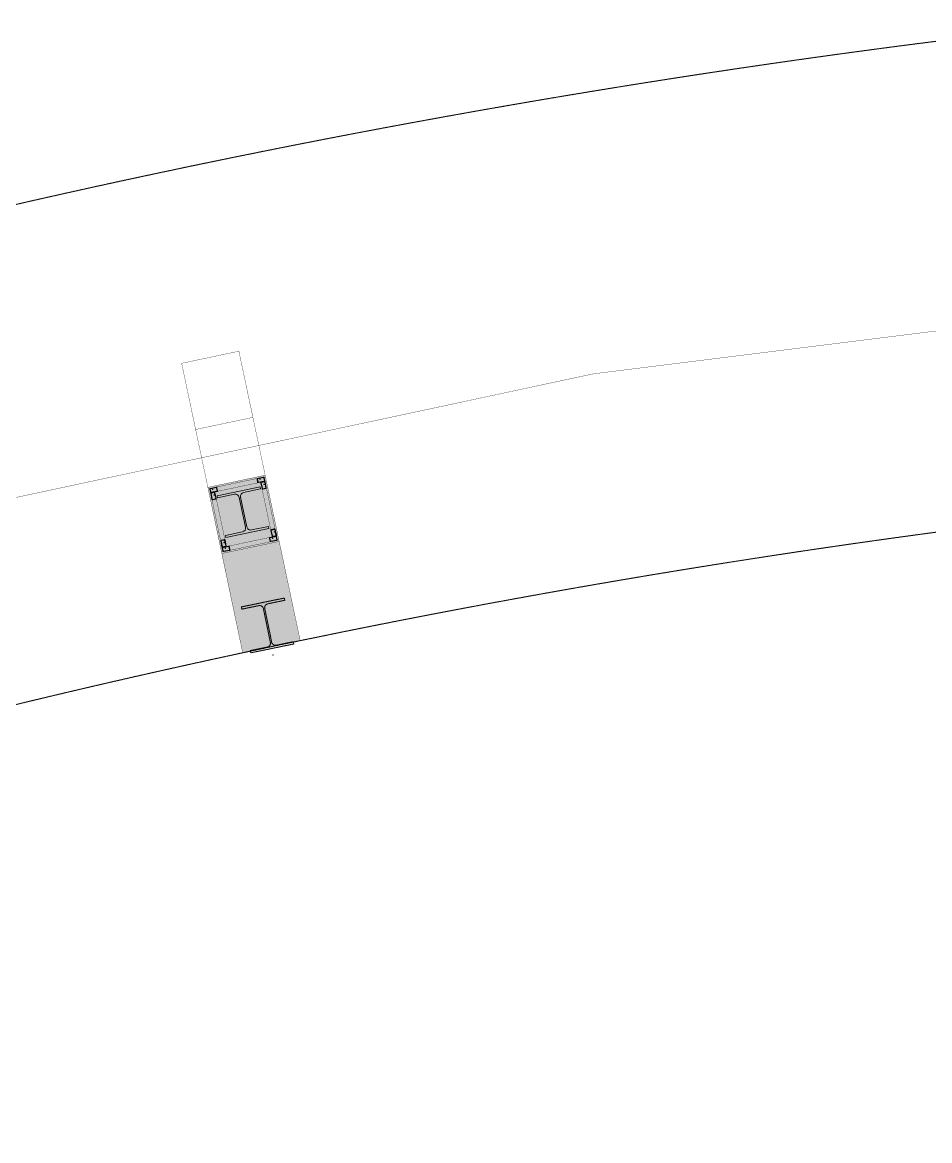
# Model space of a CAD drawing. Extents: x -1457 to 23780, y -2071 to 4205.
# Drawn here: x 9235 to 9855, y 1465 to 2228 of the extents above; entities that cross this region are included whole.
import ezdxf

# ---------------------------------------------------------------- set-up
doc = ezdxf.new("R2010")
doc.units = 0
doc.header["$MEASUREMENT"] = 0
doc.linetypes.add('HIDDEN', pattern=[0.375, 0.25, -0.125])
doc.layers.get('0').update_dxf_attribs({"color": 9, "lineweight": 9})
doc.layers.add('M-TEFRIS2-015', color=129, linetype='Continuous', lineweight=9)

# ---------------------------------------------------------------- blocks, each defined once
blk = doc.blocks.new('prf 3x5')
for points in [[(-2, -1.5), (2, -1.5, 0.414214), (2.5, -1), (2.5, 1, 0.414214), (2, 1.5), (-2, 1.5, 0.414214), (-2.5, 1), (-2.5, -1, 0.414214)], [(-2, -1.2), (2, -1.2, 0.414214), (2.2, -1), (2.2, 1, 0.414214), (2, 1.2), (-2, 1.2, 0.414214), (-2.2, 1), (-2.2, -1, 0.414214)]]:
    blk.add_lwpolyline(points, format="xyb", close=True)
at = {"color": 252}
blk.add_point((-0.5, 0.5), dxfattribs=at)
blk = doc.blocks.new('prf-300')
at = {"linetype": 'Continuous'}
for p, q in [((0, 29), (30, 29)), ((0, 29), (0, 27.6)), ((0, 27.6), (11.88, 27.6)), ((14.58, 24.9), (14.58, 4.1)), ((15.43, 24.9), (15.43, 4.1)), ((30, 27.6), (18.13, 27.6)), ((30, 29), (30, 27.6)), ((0, 1.4), (11.88, 1.4)), ((0, 0), (0, 1.4)), ((30, 1.4), (18.13, 1.4)), ((30, 0), (30, 1.4)), ((0, 0), (30, 0))]:
    blk.add_line(p, q, dxfattribs=at)
for centre, start, end in [((11.88, 24.9), 0, 90), ((18.13, 24.9), 90, 180), ((11.88, 4.1), 270, 0), ((18.13, 4.1), 180, 270)]:
    blk.add_arc(centre, 2.7, start, end, dxfattribs=at)

msp = doc.modelspace()

# ---------------------------------------------------------------- hatches: boundary and pattern name
at = {"layer": 'M-TEFRIS2-015', "linetype": 'HIDDEN', "lineweight": 0}
h = msp.add_hatch(color=256, dxfattribs=at)
h.dxf.hatch_style = 1
h.paths.add_polyline_path([(9400.92, 1919.1), (9424.9, 1805.99), (9385.54, 1797.91), (9361.79, 1910.81)])

# ---------------------------------------------------------------- linework, layer by layer
for p, q in [((9384.64, 1829.15), (9414.02, 1835.18)), ((9414.34, 1833.66), (9402.73, 1831.28)), ((9414.02, 1835.18), (9414.34, 1833.66)), ((9384.95, 1827.63), (9384.64, 1829.15)), ((9396.56, 1830.01), (9384.95, 1827.63)), ((9399.74, 1827.91), (9404.47, 1804.89)), ((9400.63, 1828.09), (9405.36, 1805.07)), ((9420.46, 1803.84), (9391.08, 1797.8)), ((9408.54, 1802.97), (9420.15, 1805.35)), ((9420.15, 1805.35), (9420.46, 1803.84)), ((9390.76, 1799.32), (9402.37, 1801.7)), ((9391.08, 1797.8), (9390.76, 1799.32))]:
    msp.add_line(p, q, dxfattribs=at)
at = {"layer": 'M-TEFRIS2-015', "linetype": 'HIDDEN', "lineweight": 0, "const_width": 0.2}
msp.add_lwpolyline([(7129.5, 979.76, -0.152644), (10705.5, 2076.19, -0.10573)], format="xyb", dxfattribs=at)
for points in [[(9343.87, 1995.54), (9382.97, 2003.82), (9392.54, 1958.61), (9353.43, 1950.35)], [(9400.92, 1919.1), (9424.9, 1805.99), (9385.54, 1797.91), (9361.79, 1910.81)], [(9371.34, 1865.62), (9361.79, 1910.81), (9400.92, 1919.07), (9410.49, 1873.88)], [(9372.11, 1866.8), (9362.97, 1910.03), (9400.15, 1917.89), (9409.3, 1874.66)], [(9374.43, 1870.36), (9366.53, 1907.72), (9397.84, 1914.33), (9405.74, 1876.97)]]:
    msp.add_lwpolyline(points, close=True, dxfattribs=at)
for points in [[(9400.92, 1919.1), (9388.48, 1977.84)], [(9349.36, 1969.58), (9361.79, 1910.81)], [(9371.34, 1865.62), (9410.49, 1873.88)], [(9410.49, 1873.88), (9424.9, 1805.99)], [(9371.34, 1865.62), (9385.54, 1797.91)]]:
    msp.add_lwpolyline(points, dxfattribs=at)
at = {"layer": 'M-TEFRIS2-015', "linetype": 'HIDDEN', "lineweight": 0}
for centre, radius, start, end in [((10671.39, -4192.32), 6459.13, 96.245926, 119.431338), ((10671.39, -4192.32), 6126.58, 96.245926, 118.979595), ((9397.1, 1827.37), 2.7, 11.60816, 101.60816), ((9403.27, 1828.63), 2.7, 101.60816, 191.60816), ((9401.83, 1804.35), 2.7, 281.60816, 11.60816), ((9408, 1805.62), 2.7, 191.60816, 281.60816)]:
    msp.add_arc(centre, radius, start, end, dxfattribs=at)
msp.add_point((9406.21, 1796.28), dxfattribs=at)

# ---------------------------------------------------------------- block references
for name, p, rotation in [('prf 3x5', (9398.01, 1915.91), 11.92743755707924), ('prf 3x5', (9365.73, 1909.08), 11.92743755707924), ('prf-300', (9374.13, 1876.61), 11.94513788919154), ('prf 3x5', (9399.82, 1912.2), 281.9274375570791), ('prf 3x5', (9365.58, 1904.96), 281.9274375570791), ('prf 3x5', (9406.69, 1879.73), 281.9274375570791), ('prf 3x5', (9372.44, 1872.49), 281.9274375570791), ('prf 3x5', (9406.53, 1875.61), 11.92743755707924), ('prf 3x5', (9374.24, 1868.78), 11.92743755707924)]:
    msp.add_blockref(name, p, dxfattribs=dict(at, rotation=rotation))

doc.saveas('drawing.dxf')
